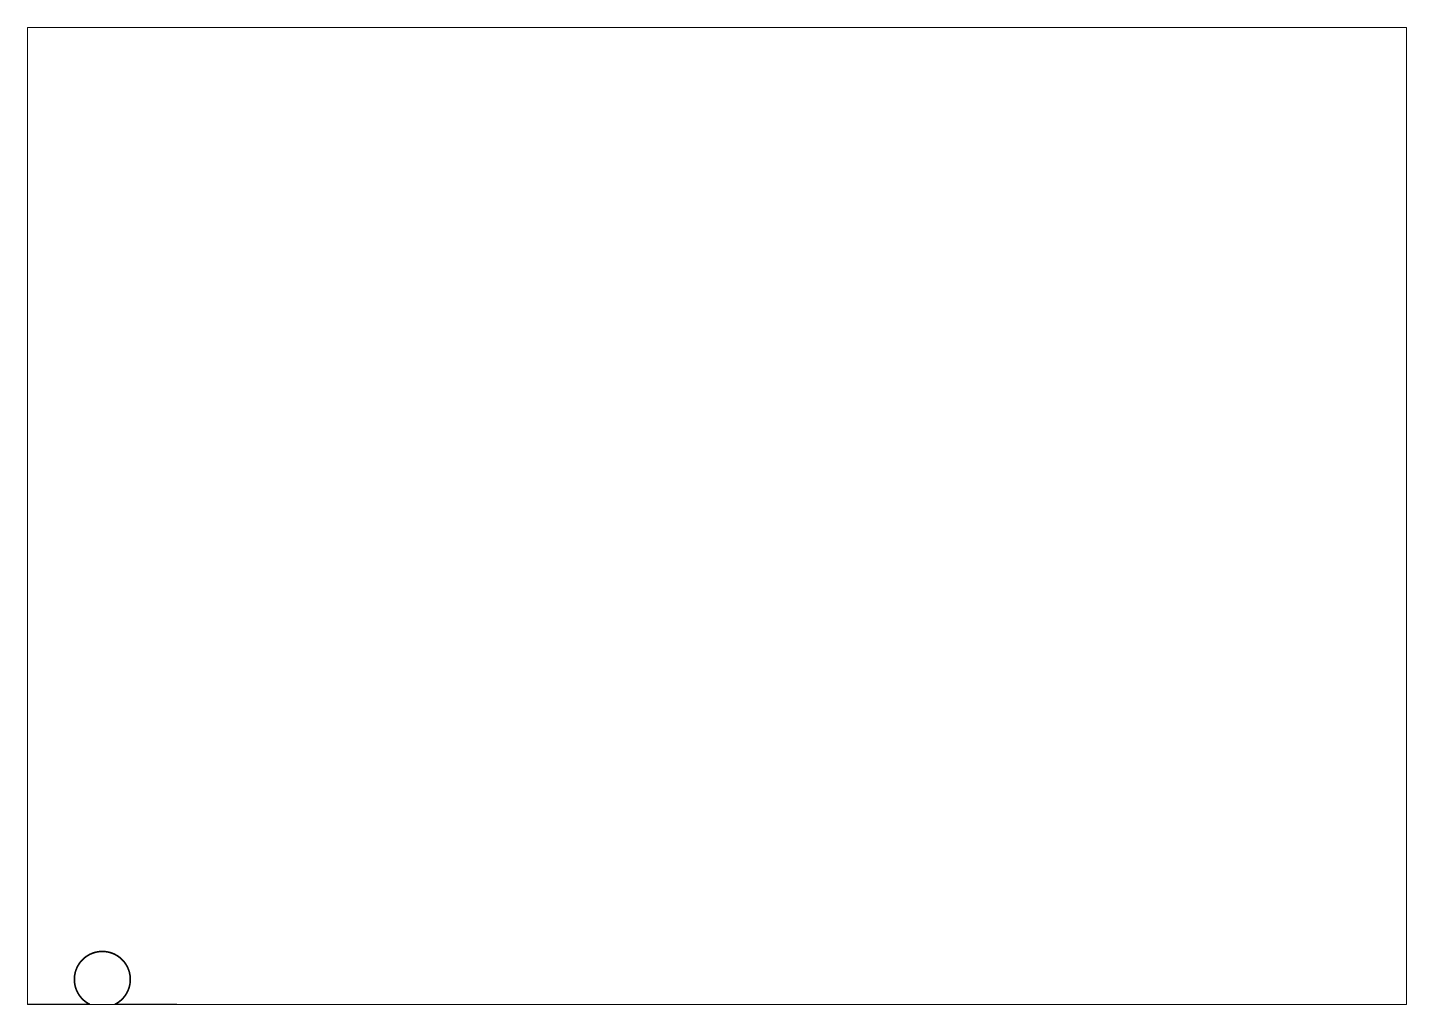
# Paper-space layout '布局1' of a CAD drawing. Extents: x 0 to 422, y 0 to 299.
# The model-space entities are those that its viewports show. They can reach past a viewport. Long polylines and large blocks are cut down to what shows.
import ezdxf

# ---------------------------------------------------------------- set-up
doc = ezdxf.new("R2010")
doc.units = 0
doc.linetypes.add('CONTINUOUS1', pattern=[0])
doc.layers.add('003_THICK', color=7, linetype='CONTINUOUS1')

msp = doc.modelspace()

# ---------------------------------------------------------------- linework, layer by layer
at = {"layer": '003_THICK', "const_width": 0.5}
msp.add_lwpolyline([(26.71, 0, 4.23606), (19.05, 0, 4.23606)], format="xyb", dxfattribs=at)
for points in [[(19.05, 0), (0, 0)], [(26.71, 0), (45.76, 0)]]:
    msp.add_lwpolyline(points, dxfattribs=at)

psp = doc.layouts.new('布局1')

# ---------------------------------------------------------------- viewports
at = {"layer": '003_THICK'}
psp.add_viewport(center=(211, 149.5), size=(422, 299), view_center_point=(211, 149.5), view_height=299, dxfattribs=at)

doc.saveas('drawing.dxf')
